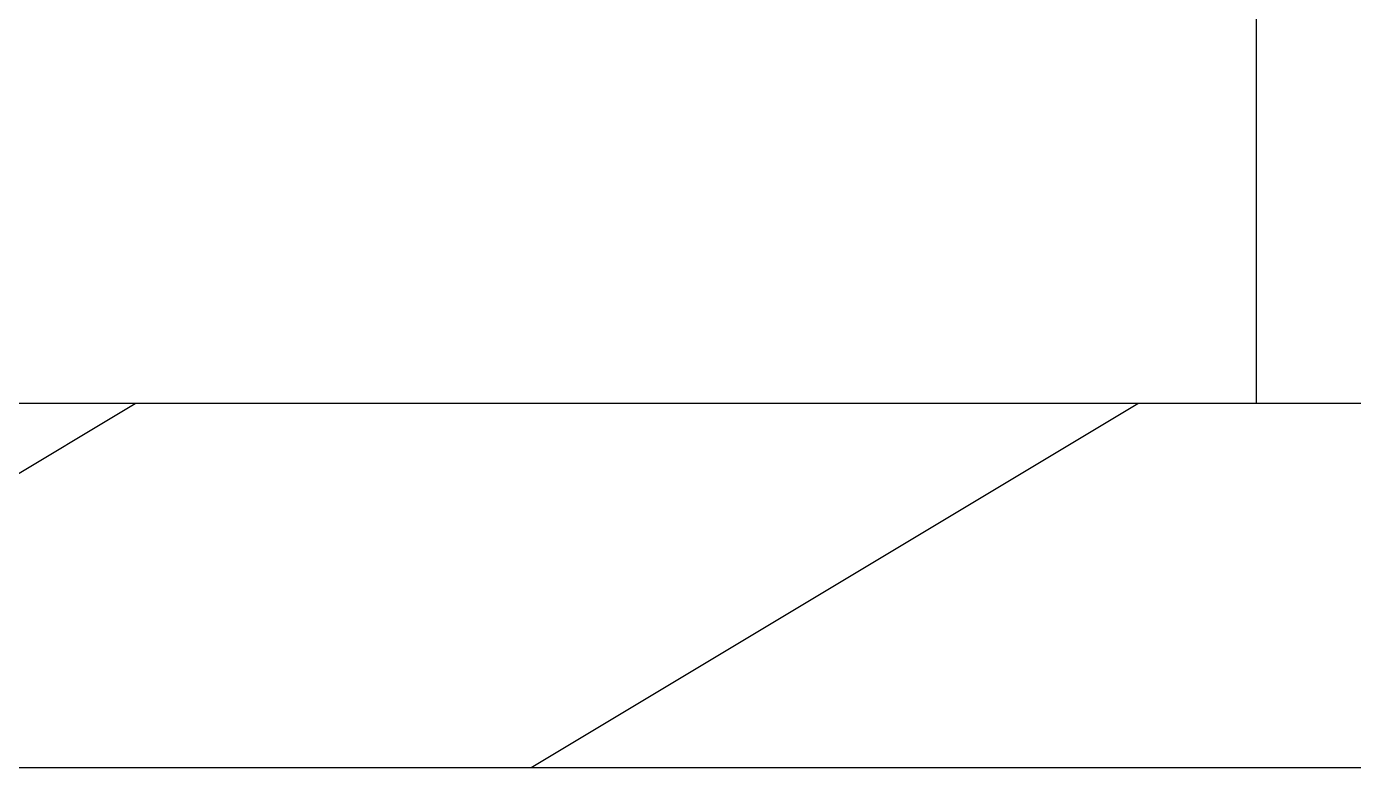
# Model space of a CAD drawing. Header units: inches. Extents: x 0 to 1813292486, y 0 to 3473589894.
# Drawn here: x 600542033 to 600542761, y 3473290518 to 3473290925 of the extents above; entities that cross this region are included whole.
import ezdxf

# ---------------------------------------------------------------- set-up
doc = ezdxf.new("R2010")
doc.units = ezdxf.units.IN
doc.header["$LTSCALE"] = 1000
doc.header["$MEASUREMENT"] = 0
for name, color, linetype in [('A-Anno-Note', 241, 'Continuous'), ('AX-MALL-P02-200$0$A-Anno-Note', 241, 'Continuous'), ('AX-MALL-WALL-P02$0$A-Anno-Note', 241, 'Continuous'), ('AX-MALL-WALL-P02-QT$0$A-Detl-Thin', 131, 'Continuous'), ('AX-MALL-WALL-P02-QT$0$A-Wall', 2, 'Continuous'), ('AX-MALL-WALL-P02-QT$0$A-Wall-Patt', 13, 'Continuous')]:
    doc.layers.add(name, color=color, linetype=linetype)

# ---------------------------------------------------------------- blocks, each defined once
blk = doc.blocks.new('AX-MALL-WALL-P02-QT$0$fegehrthr')
at = {"layer": 'AX-MALL-WALL-P02-QT$0$A-Detl-Thin'}
blk.add_lwpolyline([(232657.7768970728, 135661.3371844292, 0.2679491812892516), (231705.1489754915, 136211.3371453285), (221949.1489676237, 136211.335955143, 0.4142135621079996), (220849.1489810944, 135111.3359546661), (220849.1489795446, 134611.3444151878)], format="xyb", dxfattribs=at)
blk = doc.blocks.new('AX-MALL-WALL-P02-QT')
at = {"layer": 'AX-MALL-WALL-P02-QT$0$A-Wall-Patt'}
h = blk.add_hatch(dxfattribs=at)
h.set_pattern_fill('普通砖', color=256, scale=200, style=0)
h.set_pattern_definition([(45, (0, 359.0227), (-353.55353201463, 353.55353201463), [])])
h.paths.add_polyline_path([(600411627.578459, 3473145197.93899), (600337386.7673359, 3473172854.819583), (600337316.9487696, 3473172667.401954), (600411464.0510782, 3473145045.430644), (600411581.0327483, 3473145072.993904)])
at = {"layer": 'AX-MALL-WALL-P02-QT$0$A-Wall'}
for p, q in [((600411627.578459, 3473145197.93899), (600337386.7673359, 3473172854.819583)), ((600337316.9487696, 3473172667.401954), (600411464.0510782, 3473145045.430644))]:
    blk.add_line(p, q, dxfattribs=at)
at = {"layer": 'AX-MALL-WALL-P02-QT$0$A-Detl-Thin', "rotation": 339.5681613092246}
blk.add_blockref('AX-MALL-WALL-P02-QT$0$fegehrthr', (600121810.7232074, 3473109514.681517), dxfattribs=at)
blk = doc.blocks.new('AX-MALL-WALL-P02')
at = {"layer": 'AX-MALL-WALL-P02$0$A-Anno-Note'}
blk.add_blockref('AX-MALL-WALL-P02-QT', (0, 0), dxfattribs=at)
blk = doc.blocks.new('AX-MALL-P02-200')
at = {"layer": 'AX-MALL-P02-200$0$A-Anno-Note'}
blk.add_blockref('AX-MALL-WALL-P02', (0, 0), dxfattribs=at)

msp = doc.modelspace()

# ---------------------------------------------------------------- block references
at = {"layer": 'A-Anno-Note', "rotation": 20.43183869077545}
msp.add_blockref('AX-MALL-P02-200', (1250392458.527329, 9048125.682563305), dxfattribs=at)

doc.saveas('drawing.dxf')
